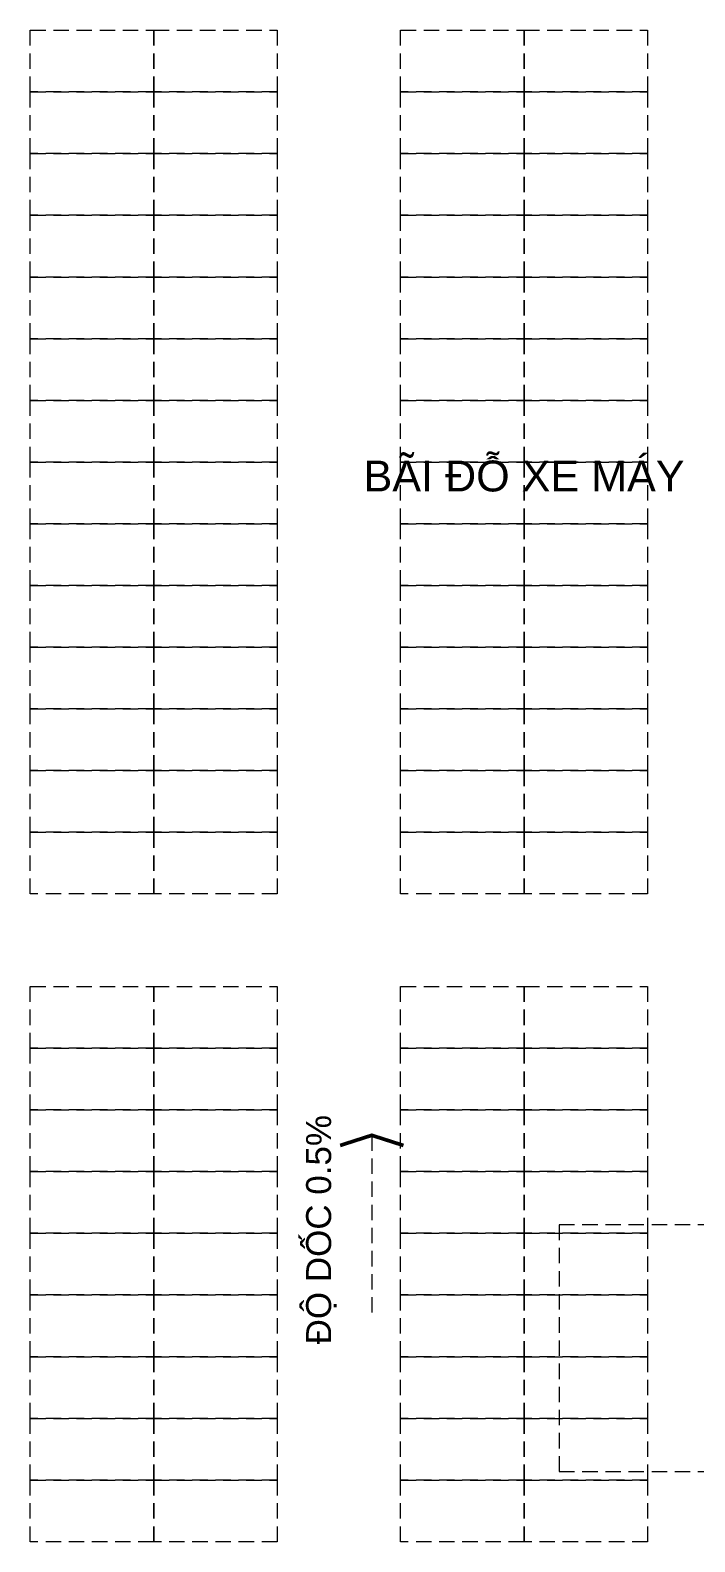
# Model space of a CAD drawing. Header units: millimetres. Extents: x 886808 to 1650903, y -1008069 to 230892.
# Drawn here: x 957694 to 968459, y -260405 to -235905 of the extents above; entities that cross this region are included whole.
import ezdxf

# ---------------------------------------------------------------- set-up
doc = ezdxf.new("R2010")
doc.units = ezdxf.units.MM
doc.linetypes.add('DASHED2', pattern=[0.375, 0.25, -0.125])
for name, color, linetype, lineweight in [('0___TUONG XAY MOI', 10, 'Continuous', 40), ('8l NET TO', 8, 'Continuous', 9), ('Q - TEN PHONG', 7, 'Continuous', 18)]:
    doc.layers.add(name, color=color, linetype=linetype, lineweight=lineweight)
doc.styles.add('DAT', font='')
doc.styles.get('DAT').set_extended_font_data('VNI-Helve')

msp = doc.modelspace()

# ---------------------------------------------------------------- linework, layer by layer
at = {"layer": '0___TUONG XAY MOI', "transparency": 33554636, "const_width": 60}
msp.add_lwpolyline([(962714.3, -253981.4), (963226.8, -253816.6), (963739.4, -253981.4)], dxfattribs=at)
at = {"layer": '8l NET TO', "linetype": 'DASHED2', "ltscale": 1000, "transparency": 33554636, "elevation": 0}
for points in [[(957693.7, -235905.2), (959693.7, -235905.2), (959693.7, -236905.2), (957693.7, -236905.2)], [(959693.7, -235905.2), (961693.7, -235905.2), (961693.7, -236905.2), (959693.7, -236905.2)], [(963693.7, -235905.2), (965693.7, -235905.2), (965693.7, -236905.2), (963693.7, -236905.2)], [(965693.7, -235905.2), (967693.7, -235905.2), (967693.7, -236905.2), (965693.7, -236905.2)], [(957693.7, -236905.2), (959693.7, -236905.2), (959693.7, -237905.2), (957693.7, -237905.2)], [(959693.7, -236905.2), (961693.7, -236905.2), (961693.7, -237905.2), (959693.7, -237905.2)], [(963693.7, -236905.2), (965693.7, -236905.2), (965693.7, -237905.2), (963693.7, -237905.2)], [(965693.7, -236905.2), (967693.7, -236905.2), (967693.7, -237905.2), (965693.7, -237905.2)], [(957693.7, -237905.2), (959693.7, -237905.2), (959693.7, -238905.2), (957693.7, -238905.2)], [(959693.7, -237905.2), (961693.7, -237905.2), (961693.7, -238905.2), (959693.7, -238905.2)], [(963693.7, -237905.2), (965693.7, -237905.2), (965693.7, -238905.2), (963693.7, -238905.2)], [(965693.7, -237905.2), (967693.7, -237905.2), (967693.7, -238905.2), (965693.7, -238905.2)], [(957693.7, -238905.2), (959693.7, -238905.2), (959693.7, -239905.2), (957693.7, -239905.2)], [(959693.7, -238905.2), (961693.7, -238905.2), (961693.7, -239905.2), (959693.7, -239905.2)], [(963693.7, -238905.2), (965693.7, -238905.2), (965693.7, -239905.2), (963693.7, -239905.2)], [(965693.7, -238905.2), (967693.7, -238905.2), (967693.7, -239905.2), (965693.7, -239905.2)], [(957693.7, -239905.2), (959693.7, -239905.2), (959693.7, -240905.2), (957693.7, -240905.2)], [(959693.7, -239905.2), (961693.7, -239905.2), (961693.7, -240905.2), (959693.7, -240905.2)], [(963693.7, -239905.2), (965693.7, -239905.2), (965693.7, -240905.2), (963693.7, -240905.2)], [(965693.7, -239905.2), (967693.7, -239905.2), (967693.7, -240905.2), (965693.7, -240905.2)], [(957693.7, -240905.2), (959693.7, -240905.2), (959693.7, -241905.2), (957693.7, -241905.2)], [(959693.7, -240905.2), (961693.7, -240905.2), (961693.7, -241905.2), (959693.7, -241905.2)], [(963693.7, -240905.2), (965693.7, -240905.2), (965693.7, -241905.2), (963693.7, -241905.2)], [(965693.7, -240905.2), (967693.7, -240905.2), (967693.7, -241905.2), (965693.7, -241905.2)], [(957693.7, -241905.2), (959693.7, -241905.2), (959693.7, -242905.2), (957693.7, -242905.2)], [(959693.7, -241905.2), (961693.7, -241905.2), (961693.7, -242905.2), (959693.7, -242905.2)], [(963693.7, -241905.2), (965693.7, -241905.2), (965693.7, -242905.2), (963693.7, -242905.2)], [(965693.7, -241905.2), (967693.7, -241905.2), (967693.7, -242905.2), (965693.7, -242905.2)], [(957693.7, -242905.2), (959693.7, -242905.2), (959693.7, -243905.2), (957693.7, -243905.2)], [(959693.7, -242905.2), (961693.7, -242905.2), (961693.7, -243905.2), (959693.7, -243905.2)], [(963693.7, -242905.2), (965693.7, -242905.2), (965693.7, -243905.2), (963693.7, -243905.2)], [(965693.7, -242905.2), (967693.7, -242905.2), (967693.7, -243905.2), (965693.7, -243905.2)], [(957693.7, -243905.2), (959693.7, -243905.2), (959693.7, -244905.2), (957693.7, -244905.2)], [(959693.7, -243905.2), (961693.7, -243905.2), (961693.7, -244905.2), (959693.7, -244905.2)], [(963693.7, -243905.2), (965693.7, -243905.2), (965693.7, -244905.2), (963693.7, -244905.2)], [(965693.7, -243905.2), (967693.7, -243905.2), (967693.7, -244905.2), (965693.7, -244905.2)], [(957693.7, -244905.2), (959693.7, -244905.2), (959693.7, -245905.2), (957693.7, -245905.2)], [(959693.7, -244905.2), (961693.7, -244905.2), (961693.7, -245905.2), (959693.7, -245905.2)], [(963693.7, -244905.2), (965693.7, -244905.2), (965693.7, -245905.2), (963693.7, -245905.2)], [(965693.7, -244905.2), (967693.7, -244905.2), (967693.7, -245905.2), (965693.7, -245905.2)], [(957693.7, -245905.2), (959693.7, -245905.2), (959693.7, -246905.2), (957693.7, -246905.2)], [(959693.7, -245905.2), (961693.7, -245905.2), (961693.7, -246905.2), (959693.7, -246905.2)], [(963693.7, -245905.2), (965693.7, -245905.2), (965693.7, -246905.2), (963693.7, -246905.2)], [(965693.7, -245905.2), (967693.7, -245905.2), (967693.7, -246905.2), (965693.7, -246905.2)], [(957693.7, -246905.2), (959693.7, -246905.2), (959693.7, -247905.2), (957693.7, -247905.2)], [(959693.7, -246905.2), (961693.7, -246905.2), (961693.7, -247905.2), (959693.7, -247905.2)], [(963693.7, -246905.2), (965693.7, -246905.2), (965693.7, -247905.2), (963693.7, -247905.2)], [(965693.7, -246905.2), (967693.7, -246905.2), (967693.7, -247905.2), (965693.7, -247905.2)], [(957693.7, -247905.2), (959693.7, -247905.2), (959693.7, -248905.2), (957693.7, -248905.2)], [(959693.7, -247905.2), (961693.7, -247905.2), (961693.7, -248905.2), (959693.7, -248905.2)], [(963693.7, -247905.2), (965693.7, -247905.2), (965693.7, -248905.2), (963693.7, -248905.2)], [(965693.7, -247905.2), (967693.7, -247905.2), (967693.7, -248905.2), (965693.7, -248905.2)], [(957693.7, -248905.2), (959693.7, -248905.2), (959693.7, -249905.2), (957693.7, -249905.2)], [(959693.7, -248905.2), (961693.7, -248905.2), (961693.7, -249905.2), (959693.7, -249905.2)], [(963693.7, -248905.2), (965693.7, -248905.2), (965693.7, -249905.2), (963693.7, -249905.2)], [(965693.7, -248905.2), (967693.7, -248905.2), (967693.7, -249905.2), (965693.7, -249905.2)], [(957693.7, -251405.2), (959693.7, -251405.2), (959693.7, -252405.2), (957693.7, -252405.2)], [(959693.7, -251405.2), (961693.7, -251405.2), (961693.7, -252405.2), (959693.7, -252405.2)], [(963693.7, -251405.2), (965693.7, -251405.2), (965693.7, -252405.2), (963693.7, -252405.2)], [(965693.7, -251405.2), (967693.7, -251405.2), (967693.7, -252405.2), (965693.7, -252405.2)], [(957693.7, -252405.2), (959693.7, -252405.2), (959693.7, -253405.2), (957693.7, -253405.2)], [(959693.7, -252405.2), (961693.7, -252405.2), (961693.7, -253405.2), (959693.7, -253405.2)], [(963693.7, -252405.2), (965693.7, -252405.2), (965693.7, -253405.2), (963693.7, -253405.2)], [(965693.7, -252405.2), (967693.7, -252405.2), (967693.7, -253405.2), (965693.7, -253405.2)], [(957693.7, -253405.2), (959693.7, -253405.2), (959693.7, -254405.2), (957693.7, -254405.2)], [(959693.7, -253405.2), (961693.7, -253405.2), (961693.7, -254405.2), (959693.7, -254405.2)], [(963693.7, -253405.2), (965693.7, -253405.2), (965693.7, -254405.2), (963693.7, -254405.2)], [(965693.7, -253405.2), (967693.7, -253405.2), (967693.7, -254405.2), (965693.7, -254405.2)], [(957693.7, -254405.2), (959693.7, -254405.2), (959693.7, -255405.2), (957693.7, -255405.2)], [(959693.7, -254405.2), (961693.7, -254405.2), (961693.7, -255405.2), (959693.7, -255405.2)], [(963693.7, -254405.2), (965693.7, -254405.2), (965693.7, -255405.2), (963693.7, -255405.2)], [(965693.7, -254405.2), (967693.7, -254405.2), (967693.7, -255405.2), (965693.7, -255405.2)], [(957693.7, -255405.2), (959693.7, -255405.2), (959693.7, -256405.2), (957693.7, -256405.2)], [(959693.7, -255405.2), (961693.7, -255405.2), (961693.7, -256405.2), (959693.7, -256405.2)], [(963693.7, -255405.2), (965693.7, -255405.2), (965693.7, -256405.2), (963693.7, -256405.2)], [(965693.7, -255405.2), (967693.7, -255405.2), (967693.7, -256405.2), (965693.7, -256405.2)], [(957693.7, -256405.2), (959693.7, -256405.2), (959693.7, -257405.2), (957693.7, -257405.2)], [(959693.7, -256405.2), (961693.7, -256405.2), (961693.7, -257405.2), (959693.7, -257405.2)], [(963693.7, -256405.2), (965693.7, -256405.2), (965693.7, -257405.2), (963693.7, -257405.2)], [(965693.7, -256405.2), (967693.7, -256405.2), (967693.7, -257405.2), (965693.7, -257405.2)], [(957693.7, -257405.2), (959693.7, -257405.2), (959693.7, -258405.2), (957693.7, -258405.2)], [(959693.7, -257405.2), (961693.7, -257405.2), (961693.7, -258405.2), (959693.7, -258405.2)], [(963693.7, -257405.2), (965693.7, -257405.2), (965693.7, -258405.2), (963693.7, -258405.2)], [(965693.7, -257405.2), (967693.7, -257405.2), (967693.7, -258405.2), (965693.7, -258405.2)], [(957693.7, -258405.2), (959693.7, -258405.2), (959693.7, -259405.2), (957693.7, -259405.2)], [(959693.7, -258405.2), (961693.7, -258405.2), (961693.7, -259405.2), (959693.7, -259405.2)], [(963693.7, -258405.2), (965693.7, -258405.2), (965693.7, -259405.2), (963693.7, -259405.2)], [(965693.7, -258405.2), (967693.7, -258405.2), (967693.7, -259405.2), (965693.7, -259405.2)], [(957693.7, -259405.2), (959693.7, -259405.2), (959693.7, -260405.2), (957693.7, -260405.2)], [(959693.7, -259405.2), (961693.7, -259405.2), (961693.7, -260405.2), (959693.7, -260405.2)], [(963693.7, -259405.2), (965693.7, -259405.2), (965693.7, -260405.2), (963693.7, -260405.2)], [(965693.7, -259405.2), (967693.7, -259405.2), (967693.7, -260405.2), (965693.7, -260405.2)]]:
    msp.add_lwpolyline(points, close=True, dxfattribs=at)
at = {"layer": '8l NET TO', "linetype": 'DASHED2', "ltscale": 1000, "transparency": 33554636}
msp.add_lwpolyline([(963226.8, -253816.6), (963226.8, -256816.6)], dxfattribs=at)
msp.add_lwpolyline([(976261.4, -255267), (966261.5, -255267), (966261.5, -259267), (976261.4, -259267)], close=True, dxfattribs=at)

# ---------------------------------------------------------------- texts
at = {"layer": 'Q - TEN PHONG', "transparency": 33554636, "insert": (965693.7, -242880.7, 0), "char_height": 500, "width": 9864.647, "attachment_point": 2, "style": 'DAT'}
msp.add_mtext('{\\fArial|b0|i0|c0|p34;BÃI ĐỖ XE MÁY}', dxfattribs=at)
at = {"layer": 'Q - TEN PHONG', "transparency": 33554636, "insert": (962162.3, -255346.6), "char_height": 405.958, "width": 4249.641, "attachment_point": 2, "rotation": 90, "style": 'DAT'}
msp.add_mtext('{\\fArial|b0|i0|c0|p34;ĐỘ DỐC 0.5%}', dxfattribs=at)

doc.saveas('drawing.dxf')
